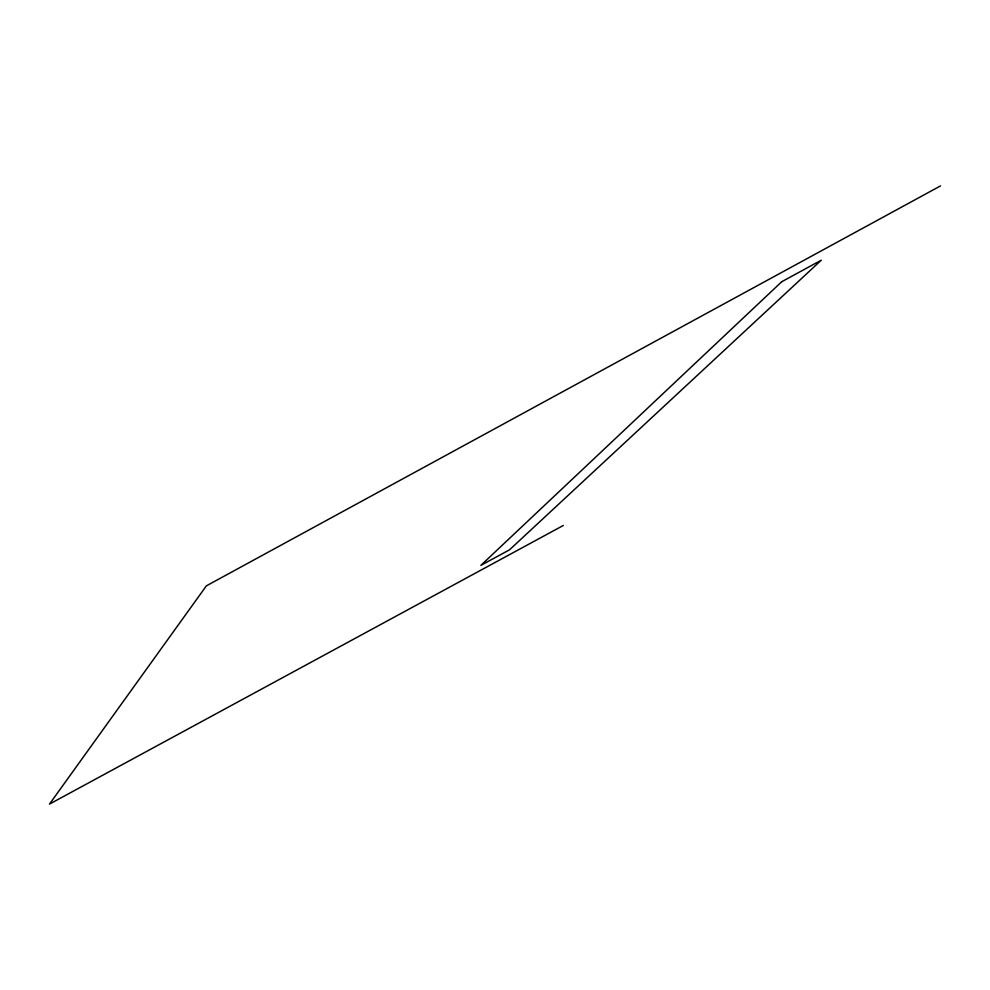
<?xml version="1.0" encoding="UTF-8"?>
<svg xmlns="http://www.w3.org/2000/svg" width="990" height="990" viewBox="0 0 990 990"><rect width="100%" height="100%" fill="white"/><g stroke="black" fill="none" stroke-linecap="round" stroke-linejoin="round"><path stroke-width="1.49" d="M940.5 185.91L206.378 585.845L49.5 804.09L563.273 525.492M781.729 281.729L480.868 565.377L509.491 549.846L821.267 260.197L781.729 281.729"/></g></svg>
